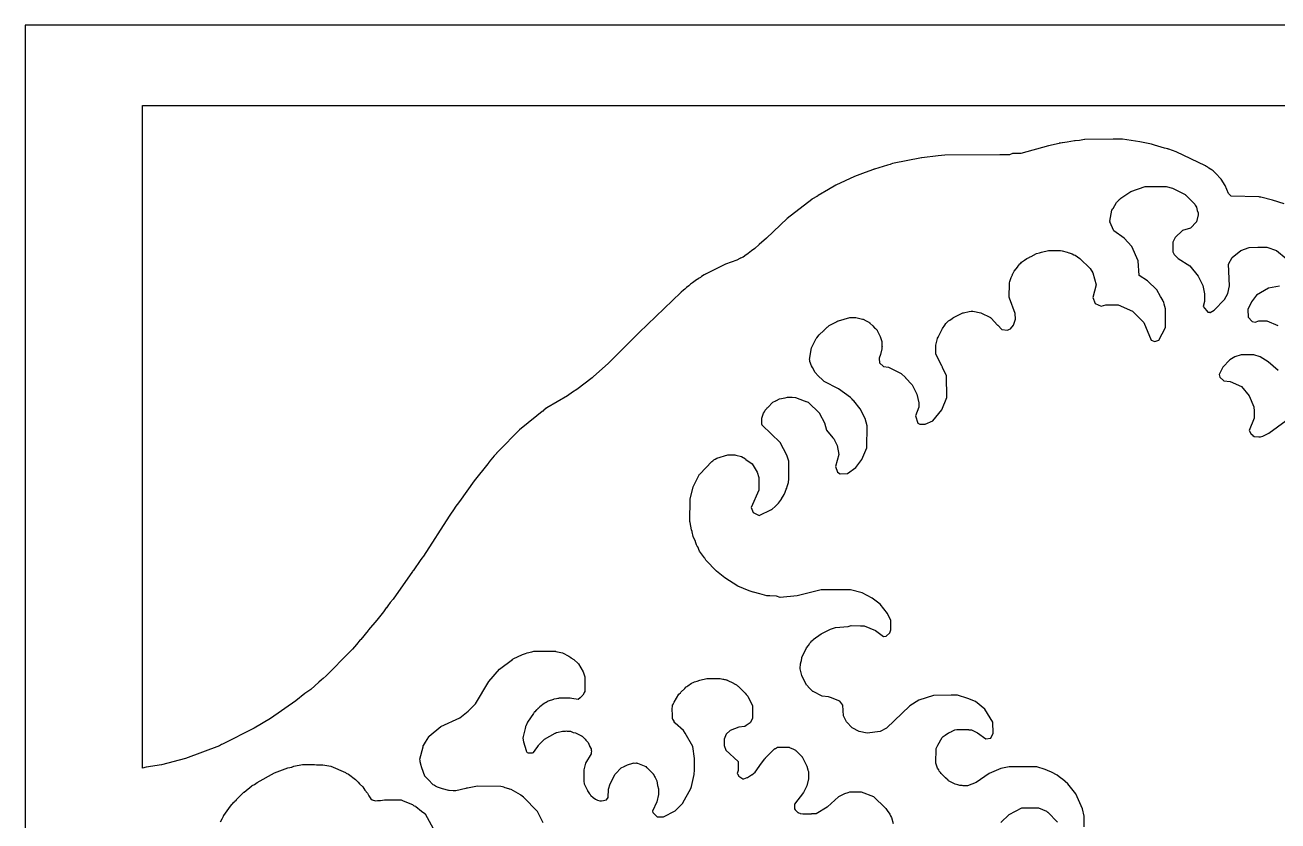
# Model space of a CAD drawing. Header units: millimetres. Extents: x 0 to 400, y 0 to 267.
# Drawn here: x 0 to 187.1, y 147.9 to 266.8 of the extents above; entities that cross this region are included whole.
import ezdxf

# ---------------------------------------------------------------- set-up
doc = ezdxf.new("R2010")
doc.units = ezdxf.units.MM
doc.layers.add('CUT', color=7, linetype='CONTINUOUS')

msp = doc.modelspace()

# ---------------------------------------------------------------- linework, layer by layer
at = {"layer": 'CUT'}
msp.add_lwpolyline([(400, 0), (400, 266.8), (0, 266.8), (0, 0)], close=True, dxfattribs=at)
for points in [[(188.04, 240.07), (186.32, 240.64), (184.59, 241.07), (184.58, 241.07), (184.57, 241.08), (184.56, 241.08), (184.52, 241.09), (184.49, 241.09), (184.47, 241.09), (184.41, 241.1), (184.31, 241.12), (184.26, 241.13), (180.14, 241.25), (180.12, 241.27), (180.11, 241.27), (179.74, 241.62), (179.26, 242.81), (178.65, 243.77), (178.57, 243.88), (177.9, 244.57), (177.5, 244.97), (177.46, 245), (177.14, 245.24), (177.06, 245.29), (176.82, 245.44), (176.71, 245.51), (176.59, 245.59), (176.45, 245.68), (176.38, 245.73), (176.37, 245.73), (176.36, 245.74), (176.34, 245.75), (176.33, 245.75), (171.92, 247.85), (171.91, 247.85), (171.39, 248.04), (170.84, 248.24), (170.8, 248.25), (170.78, 248.26), (170.77, 248.26), (170.75, 248.27), (170.68, 248.29), (170.2, 248.43), (168.68, 248.87), (168.27, 248.99), (166.49, 249.37), (163.92, 249.73), (162.51, 249.73), (158.27, 249.72), (158.26, 249.72), (157.49, 249.54), (156.84, 249.52), (156.78, 249.51), (156.77, 249.51), (156.75, 249.51), (155.67, 249.33), (155.65, 249.33), (155.29, 249.27), (154.96, 249.22), (154.91, 249.21), (154.64, 249.17), (154.55, 249.16), (154.52, 249.15), (154.47, 249.14), (154.46, 249.14), (154.45, 249.13), (154.44, 249.13), (152.85, 248.78), (152.84, 248.78), (148.72, 247.63), (147.51, 247.59), (147.03, 247.41), (146.99, 247.41), (146.79, 247.41), (146.65, 247.41), (146.19, 247.4), (145.61, 247.4), (137.36, 247.35), (136.38, 247.26), (133.96, 246.98), (133.94, 246.98), (133.91, 246.97), (133.9, 246.97), (129.58, 246.1), (129.31, 246.02), (129.21, 245.99), (128.83, 245.88), (126.86, 245.29), (126.81, 245.27), (126.77, 245.25), (126.74, 245.24), (126.73, 245.24), (125.46, 244.78), (123.89, 244.2), (121.09, 242.88), (120, 242.25), (118.48, 241.34), (118.35, 241.26), (118.28, 241.22), (118.26, 241.21), (117.63, 240.83), (117.62, 240.83), (117.61, 240.82), (117.59, 240.81), (117.56, 240.79), (117.54, 240.78), (117.51, 240.76), (113.85, 237.91), (110.75, 234.94), (109.66, 234.03), (109.02, 233.44), (108.5, 233.07), (108.46, 233.04), (108.41, 233), (108.39, 232.98), (108.36, 232.96), (108.32, 232.93), (108.3, 232.91), (108.29, 232.9), (107.96, 232.62), (107.7, 232.47), (107.25, 232.14), (106.87, 231.99), (106.86, 231.99), (106.84, 231.98), (106.81, 231.97), (106.78, 231.95), (106.31, 231.67), (104.61, 231.08), (101.74, 229.65), (101.7, 229.63), (101.66, 229.61), (101.63, 229.59), (101.61, 229.58), (101.45, 229.48), (101.06, 229.22), (100.98, 229.17), (100.89, 229.11), (100.69, 228.98), (100.54, 228.89), (100.47, 228.84), (100.46, 228.83), (100.45, 228.83), (100.43, 228.81), (100.39, 228.79), (100.36, 228.77), (100.3, 228.72), (99.71, 228.3), (99.4, 228.07), (99.12, 227.84), (98.82, 227.59), (98.57, 227.37), (98.34, 227.18), (97.98, 226.88), (97.97, 226.87), (91.72, 220.86), (91.67, 220.81), (87.12, 216.31), (84.85, 214.26), (84.81, 214.22), (84.74, 214.15), (84.7, 214.12), (82.43, 212.35), (81.79, 211.96), (81.02, 211.39), (77.91, 209.6), (77.9, 209.59), (77.86, 209.57), (77.84, 209.56), (77.64, 209.4), (77.62, 209.39), (77.57, 209.34), (77.56, 209.33), (77.46, 209.25), (77.27, 209.09), (77.23, 209.06), (76.44, 208.41), (76.42, 208.4), (73.87, 206.31), (72.33, 204.77), (72.26, 204.7), (71.6, 204.04), (71.42, 203.86), (71.07, 203.51), (70.44, 202.87), (70.4, 202.82), (70.26, 202.65), (70.25, 202.64), (70.09, 202.45), (69.34, 201.53), (69.32, 201.51), (69.28, 201.45), (69.1, 201.23), (67.1, 198.72), (67.09, 198.71), (67.08, 198.7), (64.87, 195.65), (64.19, 194.71), (64.18, 194.7), (63.36, 193.44), (59.49, 187.48), (59.26, 187.15), (59.03, 186.8), (58.05, 185.42), (57.95, 185.29), (57.92, 185.25), (57.87, 185.18), (54.97, 181.05), (54.55, 180.52), (54.21, 180.05), (53.97, 179.76), (53.97, 179.75), (53.96, 179.74), (53.95, 179.73), (53.52, 179.13), (52.72, 178.17), (52.72, 178.16), (52.53, 177.91), (51.28, 176.44), (51.23, 176.38), (50.15, 175.03), (50.05, 174.96), (49.49, 174.28), (48.91, 173.58), (48.89, 173.57), (48.61, 173.29), (48.5, 173.16), (44.96, 169.6), (44.52, 169.21), (44.28, 168.97), (43.88, 168.64), (42.66, 167.56), (41.8, 166.93), (40.46, 165.84), (36.65, 163.21), (34.24, 161.76), (29.49, 159.37), (29.36, 159.32), (29.02, 159.15), (23.96, 157.22), (20.36, 156.27), (18.1, 155.96), (17.53, 155.77), (17.53, 165.78), (17.53, 173.74), (17.53, 254.8), (382.47, 254.8)], [(158.2, 147.05), (158.2, 148.63), (157.93, 149.74), (156.95, 151.97), (155.75, 153.46), (154.94, 154.13), (154.72, 154.3), (154.15, 154.75), (153.3, 155.18), (152.74, 155.46), (152.37, 155.58), (151.13, 155.97), (151.12, 155.97), (151.11, 155.98), (151.09, 155.98), (151.02, 155.98), (151.01, 155.98), (146.99, 155.99), (145.73, 155.73), (143.99, 154.99), (142.06, 153.64), (140.75, 153.17), (140.53, 153.17), (140.12, 153.15), (139.96, 153.18), (139.62, 153.19), (139.33, 153.32), (138.92, 153.41), (137.95, 153.91), (137.89, 153.96), (137.86, 153.98), (137.53, 154.31), (137.51, 154.34), (137.5, 154.35), (136.81, 155.02), (136.73, 155.13), (136.54, 155.33), (136.47, 155.52), (136.3, 155.77), (136.05, 156.52), (136.08, 158.75), (136.36, 159.23), (137, 160.39), (137.09, 160.46), (137.14, 160.54), (137.41, 160.7), (137.94, 161.09), (138.35, 161.24), (138.38, 161.25), (138.87, 161.54), (139.15, 161.55), (139.24, 161.58), (139.9, 161.56), (139.91, 161.56), (139.93, 161.56), (140.91, 161.58), (140.99, 161.53), (141, 161.53), (141.38, 161.52), (142.28, 161.09), (143.5, 160.16), (144.23, 160.27), (144.59, 161.03), (144.56, 162.67), (143.38, 164.63), (141.98, 165.74), (140.82, 166.19), (139.29, 166.68), (138.31, 166.69), (135.68, 166.66), (133.48, 165.96), (132.17, 165.12), (128.69, 161.78), (127.73, 161.27), (125.76, 161.03), (124.6, 161.28), (123.56, 161.84), (122.71, 162.69), (122.24, 163.61), (122.15, 165.21), (121.71, 165.79), (121.06, 166.04), (120.44, 166.28), (120, 166.45), (119.08, 166.55), (117.7, 167.24), (117.68, 167.26), (117.15, 167.75), (116.75, 168.19), (116.73, 168.21), (116.02, 169.62), (115.77, 170.63), (115.76, 170.66), (115.8, 171.38), (115.94, 171.75), (115.94, 171.76), (115.95, 171.78), (115.95, 171.79), (116.02, 172.3), (116.04, 172.33), (116.49, 173.26), (116.5, 173.27), (116.51, 173.28), (116.52, 173.3), (116.74, 173.75), (117.02, 174.1), (117.03, 174.11), (117.23, 174.47), (117.38, 174.6), (117.51, 174.79), (117.67, 174.92), (117.73, 174.99), (118.89, 175.87), (120.28, 176.58), (120.75, 176.69), (120.76, 176.69), (120.77, 176.7), (121.05, 176.82), (122.94, 176.95), (123.4, 177.08), (124.76, 177.07), (124.82, 177.07), (125.34, 177.06), (127.01, 176.36), (128.23, 175.48), (128.63, 175.49), (129.19, 176), (129.34, 176.47), (129.31, 177.87), (128.82, 178.89), (127.72, 180.3), (126.53, 181.21), (125.02, 181.96), (123.29, 182.44), (118.89, 182.45), (115.31, 181.56), (112.79, 181.31), (112.22, 181.51), (111.23, 181.55), (111.22, 181.55), (111.2, 181.55), (111.16, 181.55), (110.95, 181.54), (110.88, 181.56), (110.87, 181.56), (110.79, 181.56), (109.73, 181.84), (108.79, 182.08), (108.77, 182.1), (108.15, 182.27), (106.47, 182.99), (104.54, 184.21), (103.28, 185.2), (101.7, 186.85), (101.52, 187.16), (101.5, 187.19), (101.49, 187.2), (101.47, 187.23), (100.76, 188.21), (100.48, 188.85), (100.47, 188.87), (100.46, 188.88), (100.28, 189.17), (100.14, 189.61), (100.13, 189.64), (100.12, 189.66), (99.79, 190.4), (99.64, 191.11), (99.64, 191.12), (99.63, 191.13), (99.63, 191.14), (99.55, 191.38), (99.34, 192.5), (99.31, 192.66), (99.31, 192.68), (99.3, 192.74), (99.32, 195.86), (99.35, 195.97), (99.79, 197.81), (100.74, 199.69), (100.76, 199.71), (100.77, 199.73), (102.6, 201.6), (102.72, 201.68), (102.9, 201.86), (103.09, 201.93), (103.35, 202.1), (104.96, 202.61), (105.06, 202.61), (105.09, 202.62), (105.58, 202.6), (105.7, 202.6), (105.98, 202.6), (106.01, 202.59), (106.17, 202.55), (107, 202.35), (107.03, 202.33), (107.63, 201.99), (107.64, 201.91), (108.59, 201.25), (109.37, 200), (109.62, 199.23), (109.62, 197.32), (108.45, 194.74), (108.76, 194), (109.64, 193.56), (111.5, 194.42), (111.52, 194.43), (112.08, 194.92), (112.13, 194.97), (112.14, 194.98), (112.5, 195.35), (112.52, 195.37), (112.99, 196), (112.99, 196.01), (113, 196.02), (113.4, 196.68), (113.53, 197.03), (113.7, 197.46), (113.76, 197.63), (113.85, 197.87), (113.85, 197.88), (114.04, 198.49), (114.05, 198.69), (114.06, 198.79), (114.06, 198.83), (114.06, 198.84), (114.06, 201.64), (113.77, 202.54), (112.8, 204.45), (110.1, 207.02), (110.1, 207.08), (110.05, 207.12), (110.05, 208.04), (110.05, 208.07), (110.3, 208.82), (110.44, 209.02), (110.54, 209.28), (110.77, 209.51), (110.78, 209.52), (110.79, 209.52), (110.8, 209.53), (110.84, 209.6), (110.95, 209.69), (111.71, 210.45), (112.14, 210.66), (112.16, 210.67), (112.19, 210.7), (112.24, 210.71), (112.26, 210.72), (112.69, 210.94), (113.51, 211.1), (113.86, 211.2), (114.05, 211.2), (114.17, 211.22), (114.6, 211.19), (115.07, 211.18), (116.37, 210.69), (116.5, 210.64), (116.64, 210.59), (116.68, 210.58), (116.96, 210.48), (116.97, 210.47), (116.99, 210.46), (118.66, 208.81), (118.67, 208.79), (118.68, 208.78), (119.39, 207.38), (119.7, 206.26), (120.65, 205.15), (120.66, 205.14), (120.67, 205.13), (120.7, 205.09), (120.83, 204.96), (120.89, 204.81), (121.31, 204.01), (121.57, 202.66), (121.07, 200.85), (121.34, 199.99), (121.76, 199.77), (122.85, 199.79), (124.11, 200.71), (125, 201.92), (125.73, 203.66), (125.76, 206.95), (125.46, 208.03), (124.73, 209.48), (123.77, 210.65), (123.65, 210.77), (123.54, 210.89), (123.41, 211.04), (123.3, 211.15), (123.29, 211.16), (123.28, 211.17), (123.27, 211.17), (121.49, 212.47), (119.37, 213.53), (118.26, 214.58), (118.19, 214.69), (117.94, 214.94), (117.7, 215.49), (117.7, 215.5), (117.7, 215.51), (117.69, 215.53), (117.68, 215.54), (117.61, 215.65), (117.46, 215.89), (117.46, 215.9), (117.45, 215.91), (117.24, 216.56), (117.24, 216.57), (117.24, 216.58), (117.23, 216.6), (117.2, 216.66), (117.2, 216.67), (117.2, 216.68), (117.21, 216.74), (117.18, 216.83), (117.45, 218.58), (118.15, 219.96), (118.16, 219.98), (118.23, 220.05), (118.24, 220.06), (118.25, 220.07), (118.26, 220.08), (118.63, 220.51), (119.33, 221.17), (119.35, 221.19), (119.38, 221.22), (119.42, 221.26), (119.82, 221.67), (119.89, 221.71), (119.91, 221.73), (120.09, 221.91), (120.11, 221.92), (120.12, 221.93), (121.21, 222.47), (121.27, 222.5), (121.32, 222.53), (121.36, 222.56), (121.47, 222.62), (121.51, 222.63), (123.2, 223.11), (123.23, 223.12), (124.1, 223.12), (125.1, 222.87), (125.12, 222.86), (125.16, 222.85), (125.61, 222.62), (126.05, 222.4), (126.07, 222.38), (126.09, 222.37), (126.16, 222.3), (126.2, 222.26), (126.65, 221.85), (126.84, 221.64), (126.87, 221.61), (126.88, 221.6), (126.89, 221.59), (127.03, 221.46), (127.07, 221.4), (127.25, 221.2), (127.27, 221.18), (127.31, 221.09), (127.74, 220.27), (127.96, 219.54), (127.96, 219.53), (127.99, 219.46), (127.99, 219.43), (127.99, 218.91), (128.01, 218.8), (127.99, 218.73), (127.99, 218.6), (127.99, 218.56), (127.96, 218.47), (127.95, 218.44), (127.76, 217.61), (127.55, 217.02), (127.55, 217.01), (127.64, 216.36), (128.23, 215.8), (128.95, 215.71), (130.84, 214.76), (131.49, 214.13), (131.5, 214.08), (132.51, 213.07), (133.22, 211.68), (133.49, 210.38), (133.48, 209.73), (133.02, 208.41), (133.33, 207.35), (133.64, 207.17), (134.43, 207.17), (135.58, 207.7), (136.92, 209.3), (137.68, 211.18), (137.65, 214.41), (137.05, 215.64), (137.03, 215.69), (137.02, 215.71), (136.94, 215.87), (136.07, 217.55), (136.07, 217.58), (136.05, 217.62), (136.05, 217.68), (136.03, 217.72), (136.04, 218.31), (136.04, 218.38), (136.04, 218.49), (136.03, 218.76), (136.04, 218.8), (136.04, 218.81), (136.04, 218.97), (136.04, 218.98), (136.28, 219.97), (136.3, 220.01), (136.31, 220.05), (136.38, 220.17), (136.41, 220.22), (136.44, 220.28), (137.03, 221.46), (137.39, 221.97), (137.54, 222.23), (137.63, 222.31), (137.73, 222.44), (137.85, 222.53), (137.92, 222.61), (138.14, 222.73), (138.16, 222.74), (138.17, 222.75), (138.18, 222.76), (138.56, 223.02), (138.57, 223.03), (138.62, 223.06), (138.64, 223.08), (138.65, 223.09), (138.66, 223.09), (138.67, 223.1), (138.68, 223.11), (139.98, 223.75), (140.09, 223.81), (140.12, 223.83), (140.15, 223.83), (141.04, 223.99), (141.32, 224.04), (141.55, 224.08), (141.56, 224.08), (142.78, 223.82), (144.2, 223.1), (144.22, 223.07), (144.23, 223.06), (144.3, 223.03), (145.27, 221.96), (145.28, 221.95), (145.88, 221.31), (146.73, 221.23), (146.92, 221.31), (147.17, 221.42), (147.66, 221.96), (147.95, 222.84), (147.95, 222.85), (147.95, 222.86), (147.95, 222.87), (147.91, 223.7), (147.02, 226), (147.02, 226.05), (147.01, 226.08), (147.02, 228.23), (147.02, 228.29), (147.1, 228.5), (147.28, 229.1), (147.48, 229.49), (147.49, 229.51), (147.51, 229.57), (147.54, 229.61), (147.55, 229.62), (147.56, 229.64), (147.56, 229.65), (147.75, 230.03), (148.29, 230.7), (148.3, 230.71), (148.59, 231.13), (148.71, 231.22), (148.84, 231.38), (149.29, 231.66), (149.62, 231.91), (150, 232.1), (150.01, 232.11), (150.11, 232.17), (150.27, 232.24), (151.09, 232.65), (151.53, 232.77), (151.82, 232.89), (152.84, 233.13), (152.87, 233.13), (152.91, 233.14), (153.03, 233.14), (154.6, 233.13), (154.65, 233.13), (154.9, 233.06), (155.63, 232.89), (155.92, 232.77), (155.95, 232.76), (155.96, 232.76), (156.4, 232.64), (156.64, 232.49), (156.84, 232.41), (157.56, 231.91), (157.6, 231.89), (159.03, 230.47), (159.09, 230.42), (159.47, 229.78), (159.98, 228.01), (159.5, 226.09), (159.85, 225.19), (160.74, 224.8), (161.43, 225.02), (163.27, 225.01), (165.4, 224.07), (167.1, 222.38), (168.2, 219.72), (168.73, 219.54), (168.91, 219.59), (169.32, 219.74), (170.35, 221.63), (170.36, 224.4), (170.16, 225.12), (170.09, 225.39), (170.08, 225.41), (170.07, 225.43), (170.01, 225.52), (169.94, 225.65), (169.92, 225.69), (169.59, 226.26), (169.03, 227.23), (167.63, 228.59), (166.41, 229.41), (166.28, 231.57), (165.33, 233.73), (164.15, 234.97), (162.64, 236.04), (162.05, 237.41), (162.06, 237.45), (162.06, 237.46), (162.04, 237.5), (162.3, 239.13), (162.47, 239.37), (162.49, 239.4), (162.5, 239.41), (162.5, 239.42), (163.01, 240.28), (163.3, 240.57), (163.31, 240.58), (163.39, 240.7), (163.5, 240.78), (163.67, 240.95), (165.14, 241.95), (167.32, 242.66), (167.33, 242.66), (167.36, 242.67), (167.39, 242.67), (170.25, 242.68), (170.26, 242.68), (170.27, 242.68), (170.36, 242.66), (170.43, 242.66), (171.4, 242.42), (173.29, 241.47), (173.3, 241.46), (173.32, 241.45), (174.58, 240.2), (174.62, 240.14), (174.73, 240.03), (174.79, 239.87), (174.97, 239.59), (175.09, 239.1), (175.23, 238.73), (175.21, 238.61), (175.24, 238.47), (174.97, 237.38), (174.09, 236.47), (172.86, 236.09), (171.8, 235.07), (171.46, 234.38), (171.45, 232.94), (171.61, 232.51), (172.21, 231.91), (173.96, 230.83), (175.22, 229.31), (175.92, 227.9), (176.18, 226.63), (176.18, 225.52), (175.99, 224.74), (176.45, 224.18), (176.68, 223.91), (176.72, 223.91), (176.82, 223.9), (176.87, 223.89), (176.89, 223.89), (176.94, 223.88), (177, 223.88), (177.59, 224.2), (179.17, 225.82), (179.63, 226.72), (179.89, 227.86), (179.77, 231.06), (180.32, 232.09), (181.6, 233.12), (182.82, 233.59), (184.14, 233.63), (185.46, 233.6), (186.9, 233.12), (188.36, 231.94)], [(187.38, 227.81), (185.72, 227.5), (183.91, 226.45), (183.18, 225.44), (182.66, 224.31), (182.69, 223.17), (183.3, 222.52), (183.72, 222.4), (184.3, 222.63), (185.46, 222.63), (187.14, 221.91)], [(187.17, 215.2), (185.68, 216.49), (184.47, 217.24), (183.51, 217.54), (181.63, 217.53), (180.71, 217.24), (179.97, 216.78), (178.91, 215.67), (178.37, 214.62), (178.47, 214.21), (179.03, 213.67), (179.99, 213.56), (181.68, 212.82), (182.85, 211.41), (183.55, 209.76), (183.59, 209.1), (183.57, 208.06), (182.86, 206.25), (183.07, 205.78), (183.08, 205.76), (183.15, 205.7), (183.18, 205.67), (183.36, 205.52), (183.39, 205.5), (183.59, 205.33), (184.29, 205.28), (184.35, 205.28), (184.41, 205.27), (184.49, 205.27), (184.55, 205.27), (184.86, 205.39), (184.9, 205.41), (184.99, 205.45), (185, 205.46), (185.36, 205.63), (185.37, 205.64), (185.39, 205.65), (185.78, 205.86), (188.38, 207.74)], [(77.41, 147.62), (76.53, 149.34), (74.44, 151.44), (74.03, 151.76), (73.99, 151.79), (72.59, 152.6), (72.38, 152.67), (72.32, 152.69), (72.25, 152.71), (71.71, 152.87), (71.5, 152.93), (71.31, 152.98), (71.04, 153.06), (67.56, 153.11), (66.09, 152.82), (66.03, 152.81), (66.02, 152.81), (65.96, 152.8), (65.83, 152.77), (64.36, 152.43), (64.11, 152.43), (64.1, 152.43), (63.93, 152.43), (63.36, 152.44), (63.32, 152.45), (63.31, 152.45), (62.34, 152.7), (62.06, 152.82), (62.05, 152.82), (62.04, 152.82), (61.6, 152.95), (61.31, 153.12), (61.17, 153.18), (61.1, 153.25), (60.98, 153.32), (60.23, 154.1), (59.76, 154.56), (59.74, 154.6), (59.73, 154.62), (59.24, 155.82), (59.13, 156.36), (59.13, 156.38), (59.13, 156.39), (59, 156.76), (58.99, 156.78), (59.02, 156.92), (58.98, 157.12), (59.44, 159), (59.45, 159.03), (59.46, 159.05), (59.47, 159.1), (59.48, 159.17), (59.48, 159.18), (59.49, 159.2), (59.8, 159.69), (60.31, 160.49), (60.34, 160.52), (60.37, 160.56), (62.08, 162.02), (64.95, 163.32), (66.2, 164.29), (67.26, 165.4), (69.27, 168.73), (70.87, 170.57), (72.81, 172.04), (72.82, 172.05), (72.84, 172.06), (72.92, 172.1), (74.28, 172.78), (74.75, 172.91), (75, 173.02), (75.69, 173.17), (76, 173.25), (76.09, 173.25), (76.1, 173.25), (76.14, 173.26), (76.15, 173.26), (76.16, 173.26), (76.74, 173.26), (78.74, 173.28), (78.87, 173.25), (78.88, 173.25), (78.89, 173.25), (78.9, 173.25), (79.25, 173.25), (79.29, 173.24), (79.3, 173.24), (80.29, 173.01), (81.23, 172.53), (81.5, 172.3), (81.52, 172.29), (81.96, 172.04), (82.61, 171.41), (82.64, 171.36), (83.37, 170.18), (83.61, 169.42), (83.6, 167.23), (83.52, 167.1), (83.49, 167.04), (83.49, 167.03), (83.32, 166.69), (83.28, 166.66), (83.27, 166.65), (83.27, 166.64), (83.26, 166.63), (83.11, 166.5), (83.05, 166.45), (82.95, 166.36), (82.9, 166.31), (82.62, 166.05), (82.6, 166.05), (82.59, 166.04), (81.66, 166.2), (81.41, 166.24), (81.38, 166.24), (81.34, 166.24), (81.27, 166.24), (81.17, 166.24), (80.95, 166.25), (80.82, 166.25), (80.75, 166.25), (80.71, 166.25), (79.76, 166.23), (79.67, 166.22), (79.57, 166.2), (79.37, 166.16), (78.97, 166.08), (78.94, 166.07), (78.13, 165.8), (77.97, 165.7), (77.81, 165.61), (77.78, 165.59), (77.61, 165.49), (77.58, 165.47), (77.56, 165.46), (77.53, 165.44), (76.87, 164.94), (76.65, 164.73), (76.6, 164.69), (76.52, 164.62), (76.43, 164.53), (76.39, 164.49), (76.37, 164.47), (76.36, 164.46), (76.12, 164.22), (76.11, 164.21), (76.1, 164.19), (76.07, 164.15), (76.06, 164.14), (75.92, 163.95), (75.03, 162.68), (74.78, 162.05), (74.77, 162.02), (74.73, 161.86), (74.71, 161.78), (74.7, 161.73), (74.41, 160.52), (74.4, 160.5), (74.36, 160.28), (74.36, 160.27), (74.46, 159.72), (74.83, 158.42), (74.83, 158.4), (74.96, 158.17), (74.97, 158.17), (75.02, 158.15), (75.13, 158.1), (75.75, 158.08), (75.78, 158.08), (75.94, 158.12), (76.44, 158.83), (76.46, 158.86), (76.48, 158.88), (76.49, 158.9), (76.68, 159.2), (76.74, 159.26), (77.39, 159.93), (77.44, 159.96), (77.6, 160.12), (79.2, 161.04), (79.21, 161.04), (79.23, 161.05), (79.24, 161.06), (79.27, 161.08), (79.4, 161.1), (79.41, 161.1), (79.42, 161.11), (80.26, 161.33), (80.73, 161.33), (80.85, 161.35), (80.95, 161.33), (81.45, 161.33), (81.88, 161.14), (81.89, 161.14), (81.9, 161.13), (81.91, 161.13), (82.21, 161.07), (83.13, 160.61), (83.14, 160.6), (83.16, 160.59), (83.24, 160.51), (83.67, 160.11), (83.68, 160.11), (83.76, 159.97), (83.77, 159.96), (84.09, 159.64), (84.29, 159.13), (84.29, 159.12), (84.3, 159.1), (84.31, 159.09), (84.57, 158.69), (84.57, 158.67), (84.57, 158.45), (84.6, 158.38), (84.57, 158.1), (84.57, 157.94), (84.55, 157.91), (83.73, 156.55), (83.73, 156.54), (83.49, 155.76), (83.47, 155.55), (83.47, 155.54), (83.46, 153.81), (83.46, 153.8), (83.46, 153.79), (83.49, 153.49), (83.49, 153.48), (83.49, 153.47), (83.49, 153.46), (83.99, 152.44), (84.01, 152.42), (84.01, 152.41), (84.33, 151.97), (84.34, 151.96), (84.46, 151.78), (84.51, 151.72), (84.85, 151.39), (85.22, 151.17), (85.48, 151.02), (85.5, 151.01), (85.51, 151.01), (85.85, 150.9), (85.99, 150.92), (86.07, 150.93), (86.12, 150.93), (86.39, 150.97), (86.41, 150.97), (86.42, 150.97), (86.58, 151), (86.6, 151), (86.84, 151.07), (87.1, 151.42), (87.14, 152.68), (87.39, 153.44), (88.14, 154.92), (88.18, 154.96), (88.19, 154.97), (89.04, 155.82), (89.5, 156.05), (89.52, 156.07), (89.55, 156.08), (89.56, 156.08), (89.58, 156.09), (89.99, 156.3), (90.76, 156.55), (90.77, 156.56), (90.82, 156.56), (90.85, 156.57), (91.1, 156.56), (91.15, 156.56), (91.34, 156.57), (91.36, 156.56), (91.45, 156.56), (91.46, 156.55), (92.7, 156.05), (92.84, 155.91), (92.87, 155.9), (93.24, 155.52), (93.25, 155.51), (93.27, 155.49), (93.3, 155.46), (93.76, 155.01), (93.79, 154.96), (93.86, 154.89), (94.03, 154.56), (94.11, 154.42), (94.25, 154.12), (94.35, 153.92), (94.35, 153.9), (94.35, 153.89), (94.36, 153.88), (94.45, 153.21), (94.45, 153.2), (94.45, 153.19), (94.59, 152.7), (94.6, 152.08), (94.61, 152.07), (94.61, 152.06), (94.61, 152.05), (94.62, 151.97), (94.61, 151.92), (94.61, 151.86), (94.35, 150.78), (93.72, 149.37), (93.79, 149.17), (93.79, 149.16), (94.36, 148.57), (94.4, 148.53), (94.41, 148.53), (94.57, 148.53), (94.84, 148.53), (95.2, 148.52), (95.38, 148.52), (97.1, 149.44), (98.03, 150.37), (98.25, 150.58), (98.26, 150.6), (99.46, 152.75), (99.46, 152.76), (99.54, 153.05), (99.96, 154.84), (99.98, 155.52), (99.98, 155.92), (99.99, 156.25), (99.99, 156.57), (99.99, 157.19), (99.99, 157.2), (99.99, 157.21), (99.99, 157.22), (99.73, 159.04), (98.62, 161.04), (98.34, 161.43), (97.11, 162.49), (97.07, 162.55), (97.05, 162.57), (96.97, 162.71), (96.96, 162.74), (96.95, 162.76), (96.93, 162.79), (96.74, 163.1), (96.74, 163.11), (96.72, 163.14), (96.72, 163.57), (96.67, 164.76), (96.72, 164.93), (96.72, 165.19), (96.87, 165.42), (96.87, 165.43), (96.87, 165.44), (96.93, 165.64), (97.67, 166.83), (97.88, 167.04), (97.95, 167.15), (98.54, 167.7), (98.72, 167.88), (98.77, 167.92), (98.84, 167.98), (99, 168.08), (99.56, 168.48), (99.78, 168.57), (100.01, 168.71), (100.39, 168.81), (100.77, 168.96), (101.83, 169.2), (101.89, 169.2), (101.93, 169.21), (103.78, 169.2), (103.81, 169.2), (104.24, 169.1), (104.34, 169.07), (104.48, 169.04), (104.55, 169.03), (104.71, 168.99), (104.77, 168.98), (104.81, 168.97), (104.85, 168.96), (105.81, 168.48), (105.9, 168.41), (105.92, 168.4), (105.94, 168.39), (105.96, 168.38), (106.26, 168.23), (106.41, 168.09), (106.49, 168.04), (106.76, 167.77), (107.22, 167.34), (107.26, 167.3), (107.3, 167.26), (107.54, 167), (107.71, 166.81), (107.9, 166.61), (107.92, 166.58), (107.94, 166.55), (108.66, 165.09), (108.66, 165.07), (108.66, 164.99), (108.67, 164.97), (108.66, 163.24), (108.35, 162.62), (108.33, 162.6), (108.31, 162.57), (107.71, 162.16), (107.51, 162.02), (107.5, 162.02), (107.47, 162), (106.6, 161.93), (105.33, 161.42), (104.74, 160.85), (104.42, 160.1), (104.42, 159.16), (104.69, 158.49), (106.5, 156.81), (106.53, 155.44), (106.37, 155), (106.37, 154.99), (106.4, 154.95), (106.62, 154.62), (107.23, 154.22), (107.34, 154.21), (107.35, 154.21), (107.85, 154.4), (107.89, 154.42), (108.5, 154.78), (108.51, 154.79), (108.52, 154.79), (108.55, 154.81), (108.56, 154.82), (109.03, 155.18), (110.02, 156.53), (110.49, 157.17), (110.49, 157.18), (110.58, 157.31), (110.58, 157.32), (110.63, 157.36), (110.65, 157.39), (110.68, 157.43), (111.86, 158.6), (111.89, 158.62), (111.97, 158.7), (112, 158.71), (112.08, 158.74), (112.09, 158.74), (112.39, 158.92), (112.63, 158.92), (112.64, 158.92), (112.72, 158.95), (112.73, 158.95), (112.74, 158.95), (114.07, 158.93), (114.12, 158.93), (114.18, 158.9), (114.2, 158.9), (114.77, 158.62), (115.09, 158.46), (115.1, 158.45), (115.12, 158.44), (116.02, 157.54), (116.03, 157.53), (116.04, 157.51), (116.05, 157.5), (116.76, 156.1), (116.91, 155.55), (116.92, 155.51), (116.92, 155.5), (116.93, 155.48), (117.02, 155.3), (117.02, 155.29), (117.02, 155.15), (117.04, 155.08), (117.02, 154.19), (116.75, 153.13), (116.27, 152.18), (114.92, 150.42), (114.92, 150.41), (114.92, 150.21), (114.92, 150.14), (114.92, 150.11), (114.92, 150.09), (114.93, 150.07), (114.94, 149.85), (114.95, 149.7), (115.04, 149.59), (115.05, 149.57), (115.12, 149.48), (115.14, 149.46), (115.17, 149.43), (115.41, 149.18), (115.46, 149.16), (115.54, 149.13), (115.71, 149.06), (115.78, 149.03), (115.83, 149.02), (116.15, 148.96), (116.16, 148.96), (116.17, 148.96), (116.18, 148.96), (117.4, 148.99), (117.44, 148.99), (117.47, 148.99), (117.53, 149), (118.16, 149.02), (119.83, 150), (119.85, 150.01), (121.5, 151.53), (121.53, 151.54), (122.43, 152.01), (122.92, 152.14), (123.2, 152.26), (123.37, 152.26), (123.45, 152.28), (124.17, 152.26), (124.86, 152.26), (126.75, 151.55), (126.77, 151.53), (126.8, 151.52), (128.46, 149.88), (128.47, 149.87), (128.59, 149.75), (128.77, 149.46), (128.78, 149.45), (129.18, 148.91), (129.26, 148.68), (129.41, 148.44), (129.67, 147.52)], [(29.19, 147.76), (29.39, 148.14), (29.4, 148.16), (29.4, 148.17), (29.42, 148.23), (29.48, 148.32), (29.64, 148.63), (29.65, 148.64), (29.66, 148.67), (29.67, 148.69), (29.68, 148.7), (30.71, 150.1), (30.89, 150.36), (30.93, 150.4), (30.94, 150.41), (30.99, 150.48), (31.2, 150.69), (31.21, 150.7), (31.3, 150.82), (31.57, 151.06), (31.59, 151.08), (31.6, 151.09), (32.62, 152.14), (32.7, 152.2), (32.72, 152.22), (33.87, 153.14), (33.91, 153.17), (33.93, 153.18), (33.94, 153.19), (34.25, 153.37), (34.65, 153.67), (37.27, 155.11), (39.23, 155.84), (39.85, 155.96), (39.88, 155.97), (39.91, 155.98), (39.94, 155.99), (40.17, 156.07), (41.44, 156.32), (41.5, 156.32), (43.22, 156.34), (43.53, 156.31), (44.48, 156.3), (45.69, 156.07), (47.85, 155.12), (47.96, 155.04), (48.29, 154.89), (49.34, 154.1), (49.63, 153.81), (49.76, 153.71), (49.97, 153.46), (50.43, 152.99), (50.75, 152.52), (50.76, 152.51), (51.15, 152.04), (51.33, 151.68), (51.66, 151.19), (51.86, 151.08), (52.35, 150.93), (52.62, 150.94), (52.95, 150.95), (53.03, 150.95), (53.05, 150.95), (53.07, 150.95), (53.71, 151.08), (55.87, 151.06), (55.91, 151.06), (55.95, 151.06), (55.98, 151.06), (56, 151.06), (56.08, 151.07), (56.12, 151.07), (56.13, 151.07), (56.14, 151.06), (56.15, 151.06), (56.17, 151.06), (56.5, 150.92), (57.87, 150.35), (58.02, 150.24), (58.03, 150.23), (58.13, 150.19), (58.31, 150.11), (58.32, 150.1), (58.35, 150.09), (59.21, 149.39), (59.28, 149.34), (59.65, 149.07), (59.68, 149.01), (59.69, 149), (59.7, 149), (59.71, 148.99), (59.74, 148.96), (60.95, 146.79)], [(145.75, 147.66), (147.01, 148.89), (148.88, 149.85), (149.54, 149.85), (149.55, 149.85), (149.63, 149.88), (151.29, 149.88), (151.33, 149.86), (151.38, 149.86), (152.57, 149.37), (152.71, 149.23), (152.77, 149.2), (154.2, 147.74)]]:
    msp.add_lwpolyline(points, dxfattribs=at)

doc.saveas('drawing.dxf')
